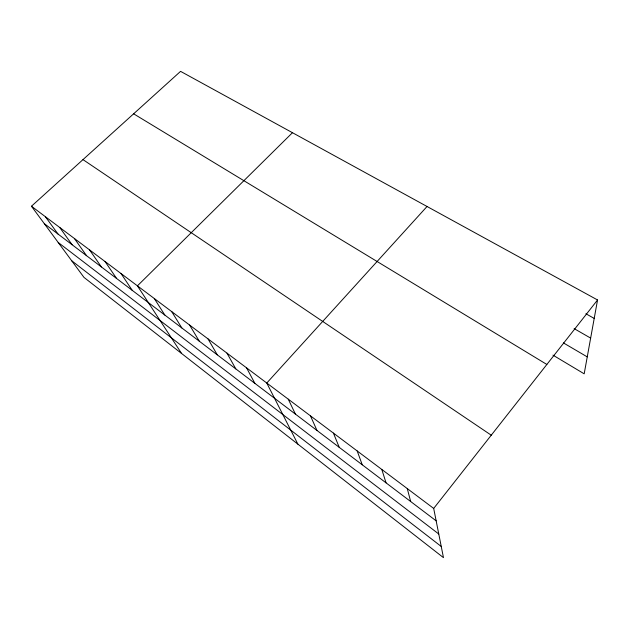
<?xml version="1.0" encoding="UTF-8"?>
<svg xmlns="http://www.w3.org/2000/svg" width="629" height="629" viewBox="0 0 629 629"><rect width="100%" height="100%" fill="white"/><g stroke="black" fill="none" stroke-linecap="round" stroke-linejoin="round"><path stroke-width="0.94" d="M31.45 206.233L433.688 508.429L443.469 557.648L83.971 277.389L31.45 206.233L180.57 71.352L597.55 299.97L584.184 373.823L552.954 355.133M433.688 508.429L597.55 299.97M427.044 206.485L266.775 383.03L297.887 444.153M292.469 132.703L137.429 285.849L181.6 353.498M585.89 313.753L594.208 318.423M574.12 328.613L590.647 338.103M563.419 342.907L587.25 356.887M133.631 113.81L546.853 364.466M82.989 159.617L491.249 435.197M44.297 223.641L436.156 520.851M58.206 242.479L438.775 534.013M71.667 260.721L441.251 546.483M45.398 216.714L58.025 234.059M59.724 227.478L72.107 244.736M74.426 238.525L86.558 255.696M89.538 249.87L101.387 266.94M105.059 261.538L116.617 278.49M121.02 273.521L132.255 290.354M154.309 298.539L164.845 315.074M171.686 311.591L181.828 327.953M189.573 325.028L199.307 341.209M208.002 338.874L217.288 354.85M226.99 353.144L235.804 368.893M246.576 367.855L254.879 383.36M288.255 399.171L295.41 414.102M310.467 415.855L316.969 430.448M333.425 433.106L339.235 447.337M357.186 450.954L362.249 464.8M381.787 469.438L386.049 482.844M407.27 488.584L410.666 501.517"/></g></svg>
